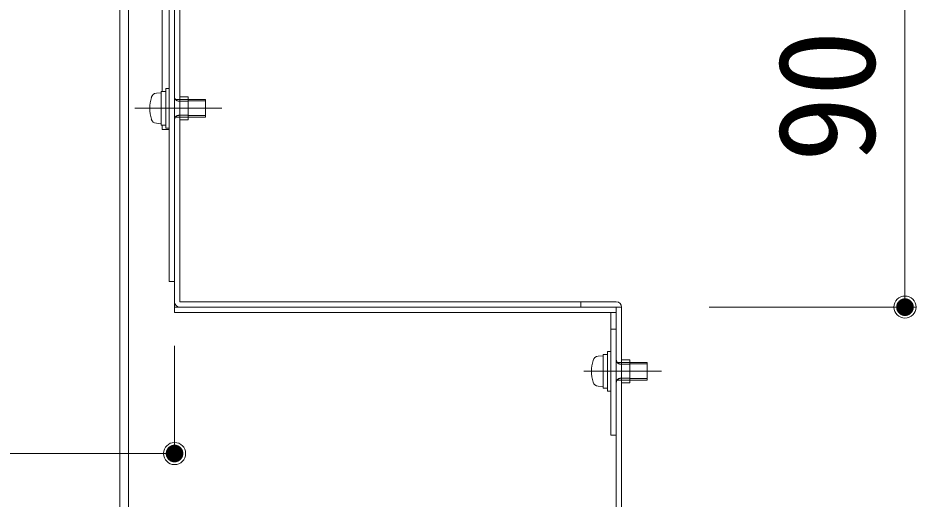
# Model space of a CAD drawing. Units: millimetres, scale not verified. Extents: x -4000 to 4000, y -2770 to 2770.
# Drawn here: x -2111.9 to -1705.3, y -2058.9 to -1841.3 of the extents above; entities that cross this region are included whole.
import ezdxf
from ezdxf.enums import TextEntityAlignment as Align

# ---------------------------------------------------------------- set-up
doc = ezdxf.new("R2010")
doc.units = ezdxf.units.MM
doc.header["$LTSCALE"] = 20
doc.linetypes.add('CHAIN1', pattern=[8, 5, -1, 1, -1])
doc.linetypes.add('DASHED1', pattern=[1.8, 1.2, -0.6])
doc.layers.add('0-0_表面板', color=132, linetype='Continuous', lineweight=9)
doc.styles.add('ＭＳ ゴシック', font='')
doc.styles.get('ＭＳ ゴシック').set_extended_font_data('MS Gothic')

msp = doc.modelspace()

# ---------------------------------------------------------------- linework, layer by layer
at = {"layer": '0-0_表面板', "color": 3}
for p, q in [((-2041.01, -1464.53), (-2041.01, -1974.52)), ((-2046.61, -1874.52), (-2046.61, -1722.12)), ((-2065.81, -2254.83), (-2065.81, -1786.49)), ((-2061.81, -1786.49), (-2061.81, -2254.83)), ((-2038.61, -1794.53), (-2038.61, -1969.72)), ((-2043.41, -1802.52), (-2043.41, -1960.52)), ((-2045.01, -1873.13), (-2045.01, -1891.12)), ((-2045.01, -1873.13), (-2043.41, -1873.13)), ((-2049.25, -1875.32), (-2047.01, -1875.12)), ((-2047.01, -1874.52), (-2045.01, -1874.52)), ((-2047.01, -1874.52), (-2047.01, -1889.72)), ((-2038.61, -1876.92), (-2034.81, -1876.92)), ((-2034.81, -1876.92), (-2034.81, -1887.32)), ((-2034.81, -1878.12), (-2027.01, -1878.12)), ((-2034.81, -1878.83), (-2027.01, -1878.83)), ((-2027.01, -1885.42), (-2034.81, -1885.42)), ((-2047.01, -1889.12), (-2049.25, -1888.93)), ((-2047.01, -1889.72), (-2045.01, -1889.72)), ((-2046.61, -1891.73), (-2046.61, -1889.72)), ((-2038.61, -1887.32), (-2034.81, -1887.32)), ((-2043.41, -1891.73), (-2046.61, -1891.73)), ((-2045.01, -1891.12), (-2043.41, -1891.12)), ((-2041.01, -1960.52), (-2043.41, -1960.52)), ((-2038.61, -1969.72), (-1841.01, -1969.72)), ((-1857.01, -1969.72), (-1841.01, -1969.72)), ((-1857.01, -1969.72), (-1857.01, -1972.12)), ((-2041.01, -1972.12), (-1838.61, -1972.12)), ((-2041.01, -1974.52), (-1841.01, -1974.52)), ((-1843.41, -1974.52), (-1843.41, -2030.01)), ((-1841.01, -1972.12), (-1841.01, -2202.01)), ((-1838.61, -1972.12), (-1838.61, -2202.01)), ((-1843.41, -1982.13), (-1841.01, -1982.13)), ((-1845.01, -1992.12), (-1845.01, -2010.12)), ((-1845.01, -1992.12), (-1843.41, -1992.12)), ((-1849.25, -1994.32), (-1847.01, -1994.12)), ((-1847.01, -1993.52), (-1845.01, -1993.52)), ((-1847.01, -1993.52), (-1847.01, -2008.72)), ((-1834.81, -1997.12), (-1827.01, -1997.12)), ((-1834.81, -1997.83), (-1827.01, -1997.83)), ((-1827.01, -2004.42), (-1834.81, -2004.42)), ((-1847.01, -2008.12), (-1849.25, -2007.93)), ((-1838.61, -2006.32), (-1834.81, -2006.32)), ((-1847.01, -2008.72), (-1845.01, -2008.72)), ((-1845.01, -2010.12), (-1843.41, -2010.12)), ((-1841.01, -2030.01), (-1843.41, -2030.01))]:
    msp.add_line(p, q, dxfattribs=at)
at = {"layer": '0-0_表面板', "color": 4}
for p, q in [((-1710.3, -1962.12), (-1710.3, -1802.12)), ((-1710.3, -1972.12), (-1710.3, -1962.12)), ((-1798.92, -1972.12), (-1705.3, -1972.12)), ((-2041.01, -2038.35), (-2041.01, -1989.57)), ((-3241.01, -2038.35), (-2041.01, -2038.35))]:
    msp.add_line(p, q, dxfattribs=at)
at = {"layer": '0-0_表面板', "color": 3, "linetype": 'DASHED1'}
for p, q in [((-2040.61, -1878.12), (-2034.81, -1878.12)), ((-2039.01, -1878.92), (-2034.81, -1878.92)), ((-2040.61, -1886.12), (-2034.81, -1886.12)), ((-2039.01, -1885.32), (-2034.81, -1885.32)), ((-1840.61, -1997.12), (-1834.81, -1997.12)), ((-1839.01, -1997.92), (-1834.81, -1997.92)), ((-1839.01, -2004.32), (-1834.81, -2004.32)), ((-1840.61, -2005.12), (-1834.81, -2005.12))]:
    msp.add_line(p, q, dxfattribs=at)
at = {"layer": '0-0_表面板', "color": 4, "linetype": 'CHAIN1'}
for p, q in [((-2019.67, -1882.12), (-2059.03, -1882.12)), ((-1820.59, -2001.12), (-1855.78, -2001.12))]:
    msp.add_line(p, q, dxfattribs=at)
at = {"layer": '0-0_表面板', "color": 3}
for points in [[(-2027.01, -1878.12), (-2027.01, -1886.12), (-2034.81, -1886.12)], [(-1838.61, -1995.92), (-1834.81, -1995.92), (-1834.81, -2006.32)], [(-1827.01, -1997.12), (-1827.01, -2005.12), (-1834.81, -2005.12)]]:
    msp.add_lwpolyline(points, dxfattribs=at)
at = {"layer": '0-0_表面板', "color": 4}
for centre in [(-1710.3, -1972.12), (-2041.01, -2038.35)]:
    msp.add_circle(centre, 5, dxfattribs=at)
at = {"layer": '0-0_表面板', "color": 3}
for centre, radius, start, end in [((-2034.21, -1882.12), 18, 164.1191, 195.8809), ((-2049.03, -1877.91), 2.6, 95, 164.1191), ((-2049.03, -1886.34), 2.6, 195.8809, 265), ((-2038.61, -1969.72), 2.4, 180, 270), ((-1841.01, -1972.12), 2.4, 0, 90), ((-1834.21, -2001.12), 18, 164.1191, 195.8809), ((-1849.03, -1996.91), 2.6, 95, 164.1191), ((-1849.03, -2005.34), 2.6, 195.8809, 265)]:
    msp.add_arc(centre, radius, start, end, dxfattribs=at)
at = {"layer": '0-0_表面板', "color": 3, "linetype": 'DASHED1'}
for centre, start, end in [((-2039.01, -1876.92), 180, 270), ((-2039.01, -1887.32), 90, 180), ((-1839.01, -1995.92), 180, 270), ((-1839.01, -2006.32), 90, 180)]:
    msp.add_arc(centre, 2, start, end, dxfattribs=at)
at = {"layer": '0-0_表面板'}
for points in [[(-1714.29, -1971.87), (-1710.3, -1972.12), (-1714.3, -1972.12)], [(-1714.23, -1971.38), (-1710.3, -1972.12), (-1714.29, -1971.87)], [(-1714.1, -1970.89), (-1710.3, -1972.12), (-1714.23, -1971.38)], [(-1713.92, -1970.42), (-1710.3, -1972.12), (-1714.1, -1970.89)], [(-1713.68, -1969.98), (-1710.3, -1972.12), (-1713.92, -1970.42)], [(-1713.38, -1969.58), (-1710.3, -1972.12), (-1713.68, -1969.98)], [(-1713.04, -1969.21), (-1710.3, -1972.12), (-1713.38, -1969.58)], [(-1713.04, -1969.21), (-1710.3, -1968.12), (-1710.3, -1972.12)], [(-1712.65, -1968.89), (-1710.3, -1968.12), (-1713.04, -1969.21)], [(-1712.23, -1968.62), (-1710.3, -1968.12), (-1712.65, -1968.89)], [(-1711.77, -1968.41), (-1710.3, -1968.12), (-1712.23, -1968.62)], [(-1711.29, -1968.25), (-1710.3, -1968.12), (-1711.77, -1968.41)], [(-1710.8, -1968.16), (-1710.3, -1968.12), (-1711.29, -1968.25)], [(-1710.3, -1968.12), (-1706.3, -1972.12), (-1710.3, -1972.12)], [(-1710.3, -1968.12), (-1706.33, -1971.62), (-1706.3, -1972.12)], [(-1710.3, -1968.12), (-1706.42, -1971.13), (-1706.33, -1971.62)], [(-1710.05, -1968.13), (-1706.42, -1971.13), (-1710.3, -1968.12)], [(-1709.55, -1968.2), (-1706.42, -1971.13), (-1710.05, -1968.13)], [(-1709.55, -1968.2), (-1706.58, -1970.65), (-1706.42, -1971.13)], [(-1709.06, -1968.32), (-1706.58, -1970.65), (-1709.55, -1968.2)], [(-1709.06, -1968.32), (-1706.79, -1970.2), (-1706.58, -1970.65)], [(-1708.6, -1968.51), (-1706.79, -1970.2), (-1709.06, -1968.32)], [(-1708.6, -1968.51), (-1707.06, -1969.77), (-1706.79, -1970.2)], [(-1708.16, -1968.75), (-1707.06, -1969.77), (-1708.6, -1968.51)], [(-1708.16, -1968.75), (-1707.38, -1969.39), (-1707.06, -1969.77)], [(-1707.75, -1969.04), (-1707.38, -1969.39), (-1708.16, -1968.75)], [(-1714.3, -1972.12), (-1710.3, -1972.12), (-1714.27, -1972.63)], [(-1714.27, -1972.63), (-1710.3, -1972.12), (-1710.3, -1976.12)], [(-1714.27, -1972.63), (-1710.55, -1976.12), (-1714.17, -1973.12)], [(-1714.27, -1972.63), (-1710.3, -1976.12), (-1710.55, -1976.12)], [(-1714.17, -1973.12), (-1711.05, -1976.05), (-1714.02, -1973.6)], [(-1714.17, -1973.12), (-1710.55, -1976.12), (-1711.05, -1976.05)], [(-1714.02, -1973.6), (-1711.53, -1975.93), (-1713.8, -1974.05)], [(-1714.02, -1973.6), (-1711.05, -1976.05), (-1711.53, -1975.93)], [(-1713.8, -1974.05), (-1712, -1975.74), (-1713.53, -1974.48)], [(-1713.8, -1974.05), (-1711.53, -1975.93), (-1712, -1975.74)], [(-1713.53, -1974.48), (-1712.44, -1975.5), (-1713.21, -1974.86)], [(-1713.53, -1974.48), (-1712, -1975.74), (-1712.44, -1975.5)], [(-1713.21, -1974.86), (-1712.44, -1975.5), (-1712.85, -1975.21)], [(-1710.3, -1972.12), (-1709.8, -1976.09), (-1710.3, -1976.12)], [(-1710.3, -1972.12), (-1709.3, -1976), (-1709.8, -1976.09)], [(-1710.3, -1972.12), (-1708.83, -1975.84), (-1709.3, -1976)], [(-1710.3, -1972.12), (-1708.37, -1975.63), (-1708.83, -1975.84)], [(-1710.3, -1972.12), (-1707.95, -1975.36), (-1708.37, -1975.63)], [(-1710.3, -1972.12), (-1707.56, -1975.04), (-1707.95, -1975.36)], [(-1710.3, -1972.12), (-1707.22, -1974.67), (-1707.56, -1975.04)], [(-1706.3, -1972.12), (-1707.22, -1974.67), (-1710.3, -1972.12)], [(-1706.3, -1972.12), (-1706.92, -1974.27), (-1707.22, -1974.67)], [(-1706.3, -1972.12), (-1706.68, -1973.83), (-1706.92, -1974.27)], [(-1706.3, -1972.12), (-1706.49, -1973.36), (-1706.68, -1973.83)], [(-1706.3, -1972.12), (-1706.37, -1972.87), (-1706.49, -1973.36)], [(-1706.3, -1972.12), (-1706.31, -1972.38), (-1706.37, -1972.87)], [(-2044.82, -2037.11), (-2041.01, -2038.35), (-2044.94, -2037.6)], [(-2044.82, -2037.11), (-2041.01, -2038.35), (-2044.94, -2037.6)], [(-2044.63, -2036.65), (-2041.01, -2038.35), (-2044.82, -2037.11)], [(-2044.63, -2036.65), (-2041.01, -2038.35), (-2044.82, -2037.11)], [(-2044.39, -2036.21), (-2041.01, -2038.35), (-2044.63, -2036.65)], [(-2044.39, -2036.21), (-2041.01, -2038.35), (-2044.63, -2036.65)], [(-2044.1, -2035.8), (-2041.01, -2038.35), (-2044.39, -2036.21)], [(-2044.1, -2035.8), (-2041.01, -2038.35), (-2044.39, -2036.21)], [(-2043.75, -2035.43), (-2041.01, -2038.35), (-2044.1, -2035.8)], [(-2043.75, -2035.43), (-2041.01, -2038.35), (-2044.1, -2035.8)], [(-2043.75, -2035.43), (-2041.01, -2034.35), (-2041.01, -2038.35)], [(-2043.37, -2035.11), (-2041.01, -2034.35), (-2043.75, -2035.43)], [(-2043.75, -2035.43), (-2041.01, -2034.35), (-2041.01, -2038.35)], [(-2043.37, -2035.11), (-2041.01, -2034.35), (-2043.75, -2035.43)], [(-2042.94, -2034.84), (-2041.01, -2034.35), (-2043.37, -2035.11)], [(-2042.94, -2034.84), (-2041.01, -2034.35), (-2043.37, -2035.11)], [(-2042.49, -2034.63), (-2041.01, -2034.35), (-2042.94, -2034.84)], [(-2042.49, -2034.63), (-2041.01, -2034.35), (-2042.94, -2034.84)], [(-2042.01, -2034.47), (-2041.01, -2034.35), (-2042.49, -2034.63)], [(-2042.01, -2034.47), (-2041.01, -2034.35), (-2042.49, -2034.63)], [(-2041.52, -2034.38), (-2041.01, -2034.35), (-2042.01, -2034.47)], [(-2041.52, -2034.38), (-2041.01, -2034.35), (-2042.01, -2034.47)], [(-2041.01, -2034.35), (-2037.01, -2038.35), (-2041.01, -2038.35)], [(-2040.76, -2034.36), (-2037.01, -2038.35), (-2041.01, -2034.35)], [(-2041.01, -2034.35), (-2037.01, -2038.35), (-2041.01, -2038.35)], [(-2040.76, -2034.36), (-2037.01, -2038.35), (-2041.01, -2034.35)], [(-2040.76, -2034.36), (-2037.05, -2037.85), (-2037.01, -2038.35)], [(-2040.27, -2034.42), (-2037.05, -2037.85), (-2040.76, -2034.36)], [(-2040.76, -2034.36), (-2037.05, -2037.85), (-2037.01, -2038.35)], [(-2040.27, -2034.42), (-2037.05, -2037.85), (-2040.76, -2034.36)], [(-2040.27, -2034.42), (-2037.14, -2037.35), (-2037.05, -2037.85)], [(-2039.78, -2034.54), (-2037.14, -2037.35), (-2040.27, -2034.42)], [(-2040.27, -2034.42), (-2037.14, -2037.35), (-2037.05, -2037.85)], [(-2039.78, -2034.54), (-2037.14, -2037.35), (-2040.27, -2034.42)], [(-2039.78, -2034.54), (-2037.3, -2036.88), (-2037.14, -2037.35)], [(-2039.31, -2034.73), (-2037.3, -2036.88), (-2039.78, -2034.54)], [(-2039.78, -2034.54), (-2037.3, -2036.88), (-2037.14, -2037.35)], [(-2039.31, -2034.73), (-2037.3, -2036.88), (-2039.78, -2034.54)], [(-2039.31, -2034.73), (-2037.51, -2036.42), (-2037.3, -2036.88)], [(-2038.87, -2034.97), (-2037.51, -2036.42), (-2039.31, -2034.73)], [(-2039.31, -2034.73), (-2037.51, -2036.42), (-2037.3, -2036.88)], [(-2038.87, -2034.97), (-2037.51, -2036.42), (-2039.31, -2034.73)], [(-2038.87, -2034.97), (-2037.78, -2036), (-2037.51, -2036.42)], [(-2038.46, -2035.27), (-2037.78, -2036), (-2038.87, -2034.97)], [(-2038.87, -2034.97), (-2037.78, -2036), (-2037.51, -2036.42)], [(-2038.46, -2035.27), (-2037.78, -2036), (-2038.87, -2034.97)], [(-2038.46, -2035.27), (-2038.1, -2035.61), (-2037.78, -2036)], [(-2038.46, -2035.27), (-2038.1, -2035.61), (-2037.78, -2036)], [(-2044.94, -2037.6), (-2041.01, -2038.35), (-2045.01, -2038.1)], [(-2044.94, -2037.6), (-2041.01, -2038.35), (-2045.01, -2038.1)], [(-2045.01, -2038.1), (-2041.01, -2038.35), (-2045.01, -2038.35)], [(-2045.01, -2038.1), (-2041.01, -2038.35), (-2045.01, -2038.35)], [(-2045.01, -2038.35), (-2041.27, -2042.34), (-2044.98, -2038.85)], [(-2045.01, -2038.35), (-2041.01, -2042.35), (-2041.27, -2042.34)], [(-2041.01, -2038.35), (-2041.01, -2042.35), (-2045.01, -2038.35)], [(-2045.01, -2038.35), (-2041.27, -2042.34), (-2044.98, -2038.85)], [(-2045.01, -2038.35), (-2041.01, -2042.35), (-2041.27, -2042.34)], [(-2041.01, -2038.35), (-2041.01, -2042.35), (-2045.01, -2038.35)], [(-2044.98, -2038.85), (-2041.76, -2042.28), (-2044.89, -2039.34)], [(-2044.98, -2038.85), (-2041.27, -2042.34), (-2041.76, -2042.28)], [(-2044.98, -2038.85), (-2041.76, -2042.28), (-2044.89, -2039.34)], [(-2044.98, -2038.85), (-2041.27, -2042.34), (-2041.76, -2042.28)], [(-2044.89, -2039.34), (-2042.25, -2042.15), (-2044.73, -2039.82)], [(-2044.89, -2039.34), (-2041.76, -2042.28), (-2042.25, -2042.15)], [(-2044.89, -2039.34), (-2042.25, -2042.15), (-2044.73, -2039.82)], [(-2044.89, -2039.34), (-2041.76, -2042.28), (-2042.25, -2042.15)], [(-2044.73, -2039.82), (-2042.72, -2041.97), (-2044.52, -2040.28)], [(-2044.73, -2039.82), (-2042.25, -2042.15), (-2042.72, -2041.97)], [(-2044.73, -2039.82), (-2042.72, -2041.97), (-2044.52, -2040.28)], [(-2044.73, -2039.82), (-2042.25, -2042.15), (-2042.72, -2041.97)], [(-2044.52, -2040.28), (-2043.16, -2041.73), (-2044.25, -2040.7)], [(-2044.52, -2040.28), (-2042.72, -2041.97), (-2043.16, -2041.73)], [(-2044.52, -2040.28), (-2043.16, -2041.73), (-2044.25, -2040.7)], [(-2044.52, -2040.28), (-2042.72, -2041.97), (-2043.16, -2041.73)], [(-2044.25, -2040.7), (-2043.56, -2041.43), (-2043.93, -2041.09)], [(-2044.25, -2040.7), (-2043.16, -2041.73), (-2043.56, -2041.43)], [(-2044.25, -2040.7), (-2043.56, -2041.43), (-2043.93, -2041.09)], [(-2044.25, -2040.7), (-2043.16, -2041.73), (-2043.56, -2041.43)], [(-2041.01, -2038.35), (-2040.51, -2042.32), (-2041.01, -2042.35)], [(-2041.01, -2038.35), (-2040.02, -2042.22), (-2040.51, -2042.32)], [(-2041.01, -2038.35), (-2039.54, -2042.07), (-2040.02, -2042.22)], [(-2041.01, -2038.35), (-2039.09, -2041.85), (-2039.54, -2042.07)], [(-2041.01, -2038.35), (-2038.66, -2041.58), (-2039.09, -2041.85)], [(-2041.01, -2038.35), (-2038.28, -2041.26), (-2038.66, -2041.58)], [(-2041.01, -2038.35), (-2037.93, -2040.9), (-2038.28, -2041.26)], [(-2037.01, -2038.35), (-2037.93, -2040.9), (-2041.01, -2038.35)], [(-2041.01, -2038.35), (-2040.51, -2042.32), (-2041.01, -2042.35)], [(-2041.01, -2038.35), (-2040.02, -2042.22), (-2040.51, -2042.32)], [(-2041.01, -2038.35), (-2039.54, -2042.07), (-2040.02, -2042.22)], [(-2041.01, -2038.35), (-2039.09, -2041.85), (-2039.54, -2042.07)], [(-2041.01, -2038.35), (-2038.66, -2041.58), (-2039.09, -2041.85)], [(-2041.01, -2038.35), (-2038.28, -2041.26), (-2038.66, -2041.58)], [(-2041.01, -2038.35), (-2037.93, -2040.9), (-2038.28, -2041.26)], [(-2037.01, -2038.35), (-2037.93, -2040.9), (-2041.01, -2038.35)], [(-2037.01, -2038.35), (-2037.64, -2040.49), (-2037.93, -2040.9)], [(-2037.01, -2038.35), (-2037.64, -2040.49), (-2037.93, -2040.9)], [(-2037.01, -2038.35), (-2037.4, -2040.05), (-2037.64, -2040.49)], [(-2037.01, -2038.35), (-2037.4, -2040.05), (-2037.64, -2040.49)], [(-2037.01, -2038.35), (-2037.21, -2039.58), (-2037.4, -2040.05)], [(-2037.01, -2038.35), (-2037.21, -2039.58), (-2037.4, -2040.05)], [(-2037.01, -2038.35), (-2037.09, -2039.1), (-2037.21, -2039.58)], [(-2037.01, -2038.35), (-2037.09, -2039.1), (-2037.21, -2039.58)], [(-2037.01, -2038.35), (-2037.02, -2038.6), (-2037.09, -2039.1)], [(-2037.01, -2038.35), (-2037.02, -2038.6), (-2037.09, -2039.1)]]:
    msp.add_solid(points, dxfattribs=at)

# ---------------------------------------------------------------- texts
at = {"layer": '0-0_表面板', "color": 2, "style": 'ＭＳ ゴシック'}
msp.add_text('90', height=43.99, rotation=90, dxfattribs=at).set_placement((-1710.81, -1906.66), align=Align.BOTTOM_LEFT)

doc.saveas('drawing.dxf')
